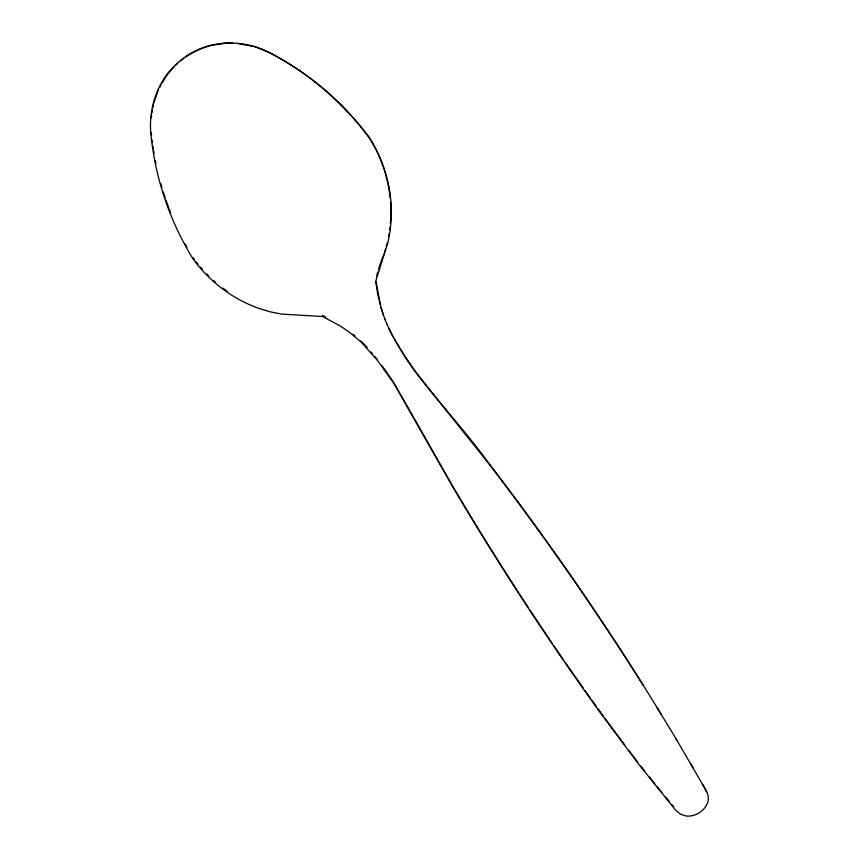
<?xml version="1.0" encoding="UTF-8"?>
<svg xmlns="http://www.w3.org/2000/svg" width="859" height="859" viewBox="0 0 859 859"><rect width="100%" height="100%" fill="white"/><g stroke="black" fill="none" stroke-linecap="round" stroke-linejoin="round"><path stroke-width="1.29" d="M389.803 229.922L390.029 227.291M390.373 223.34L390.834 218.079A137.386 134.337 58.3 0 0 390.587 202.155M151.216 118.016L151.646 115.385M152.075 112.754L152.505 110.124M152.934 107.493L153.364 104.873M388.622 236.343L389.095 233.777M384.51 252.653L385.573 248.938M386.271 246.447L387.334 242.721M376.639 275.879L377.745 272.131M378.486 269.629L380.333 263.38M153.578 103.552L158.4 89.808M380.795 262.188L384.048 253.845M159.699 87.521L160.998 85.234M162.297 82.936L165.54 77.213A81.38 80.027 76.9 0 1 173.883 67.066M213.247 45.076L226.228 43.154L232.81 43.369M238.083 43.551L254.994 46.708L268.599 52.249A282.74 274.944 44 0 1 351.385 115.922M322.458 315.436L325.593 316.917M353.038 334.237L355.003 335.88M360.791 340.948L364.495 344.513M365.118 345.2L367.147 347.433M371.152 352.04L372.323 353.436M671.77 804.496L673.746 806.869M665.704 797.152L669.494 801.737M661.849 792.46L657.114 786.661M374.857 356.506L377.348 359.61M654.816 783.805L649.425 776.998M640.75 765.992L644.712 771.017M637.732 762.137L628.809 750.422M624.794 745.118L615.849 733.167M382.18 365.923L392.735 381.106M608.644 723.321L615.119 732.179M603.319 716.041L599.518 710.844A4685.169 3238.172 -67 0 1 597.982 708.718M604.843 718.124L607.882 722.29M403.182 353.725L394.249 338.714M403.655 354.821L413.898 369.907L488.427 463.216A3262.117 2403.847 17.3 0 1 643.273 685.407M656.963 707.44L676.828 740.082M661.58 714.849L641.963 683.173A3248.384 2396.47 17.3 0 0 487.676 461.777C457.192 419.235 417.946 382.62 392.928 336.309M675.41 737.688L704.337 787.435M393.465 382.212L413.49 417.249M702.641 784.535C705.862 789.808 709.964 795.756 707.698 802.22A18.028 14.635 -29 0 1 686.277 816.05L680.317 814.128L675.797 810.295L638.999 764.617L600.666 713.174A4713.773 3252.367 -67 0 1 452.79 486.892L393.841 383.35L377.67 360.662L361.059 341.957L349.366 332.208L340.765 326.27L322.587 316.509L281.516 314.093L269.973 311.774L258.645 308.295A138.278 135.314 65.1 0 1 192.684 258.376A288.162 281.322 82.6 0 1 150.755 132.898C149.155 113.345 154.029 93.47 165.014 77.149A81.712 80.359 76.8 0 1 211.604 45.076C230.717 40.706 250.978 43.369 268.491 52.088A283.889 276.05 43.9 0 1 369.595 138.009A137.945 134.884 58.3 0 1 391.242 218.594L390.19 230.48L388.064 242.088L375.909 280.539L380.43 305.278M690.604 763.468L693.127 767.903M414.113 418.333L452.178 485.367A4685.169 3238.172 -67 0 0 505.221 571.858M393.497 337.608L388.687 328.245M392.724 336.191L386.647 323.553M704.67 788.1L706.356 791.644M384.768 318.818L387.022 324.487M383.039 314.04L385.133 319.741M381.901 310.314L383.404 314.963M382.867 313.503L381.02 307.651M381.836 310.131L377.756 294.562L375.78 281.87M186.94 247.156A286.992 280.174 82.6 0 1 185.179 243.935M170.673 212.828A286.992 280.174 82.6 0 1 169.33 209.392M168.89 208.243A286.992 280.174 82.6 0 1 165.97 200.147M165.186 197.817A286.992 280.174 82.6 0 1 163.285 191.954M161.857 187.241A286.992 280.174 82.6 0 1 160.848 183.686M155.919 163.296A286.992 280.174 82.6 0 1 155.436 160.869M154.105 153.578A286.992 280.174 82.6 0 1 153.707 151.13M153.321 148.693A286.992 280.174 82.6 0 1 152.966 146.245M152.462 142.573A286.992 280.174 82.6 0 1 152.15 140.114M151.592 135.196A286.992 280.174 82.6 0 1 151.345 132.737M384.177 169.556A137.386 134.337 58.3 0 0 369.295 137.827A282.74 274.944 44 0 0 353.028 117.758M384.553 170.705A137.386 134.337 58.3 0 1 387.667 182.355M387.946 183.665A137.386 134.337 58.3 0 1 390.233 198.171M227.173 291.19A137.719 134.766 65.2 0 1 222.868 288.087M215.609 282.267A137.719 134.766 65.2 0 1 213.601 280.506M208.737 275.954A137.719 134.766 65.2 0 1 206.858 274.064M202.294 269.189A137.719 134.766 65.2 0 1 200.534 267.17M197.967 264.089A137.719 134.766 65.2 0 1 196.303 261.984M194.682 259.858A137.719 134.766 65.2 0 1 193.103 257.7M175.73 65.22A81.38 80.027 76.9 0 1 177.641 63.437M180.626 60.871A81.38 80.027 76.9 0 1 183.729 58.466M185.855 56.952A81.38 80.027 76.9 0 1 211.948 45.259M596.447 706.581A4685.169 3238.172 -67 0 1 591.851 700.182M590.326 698.045A4685.169 3238.172 -67 0 1 584.979 690.529M583.454 688.381A4685.169 3238.172 -67 0 1 565.265 662.364M563.751 660.174A4685.169 3238.172 -67 0 1 553.98 645.914M552.487 643.702A4685.169 3238.172 -67 0 1 529.928 609.987M528.51 607.828A4685.169 3238.172 -67 0 1 505.919 572.953"/></g></svg>
